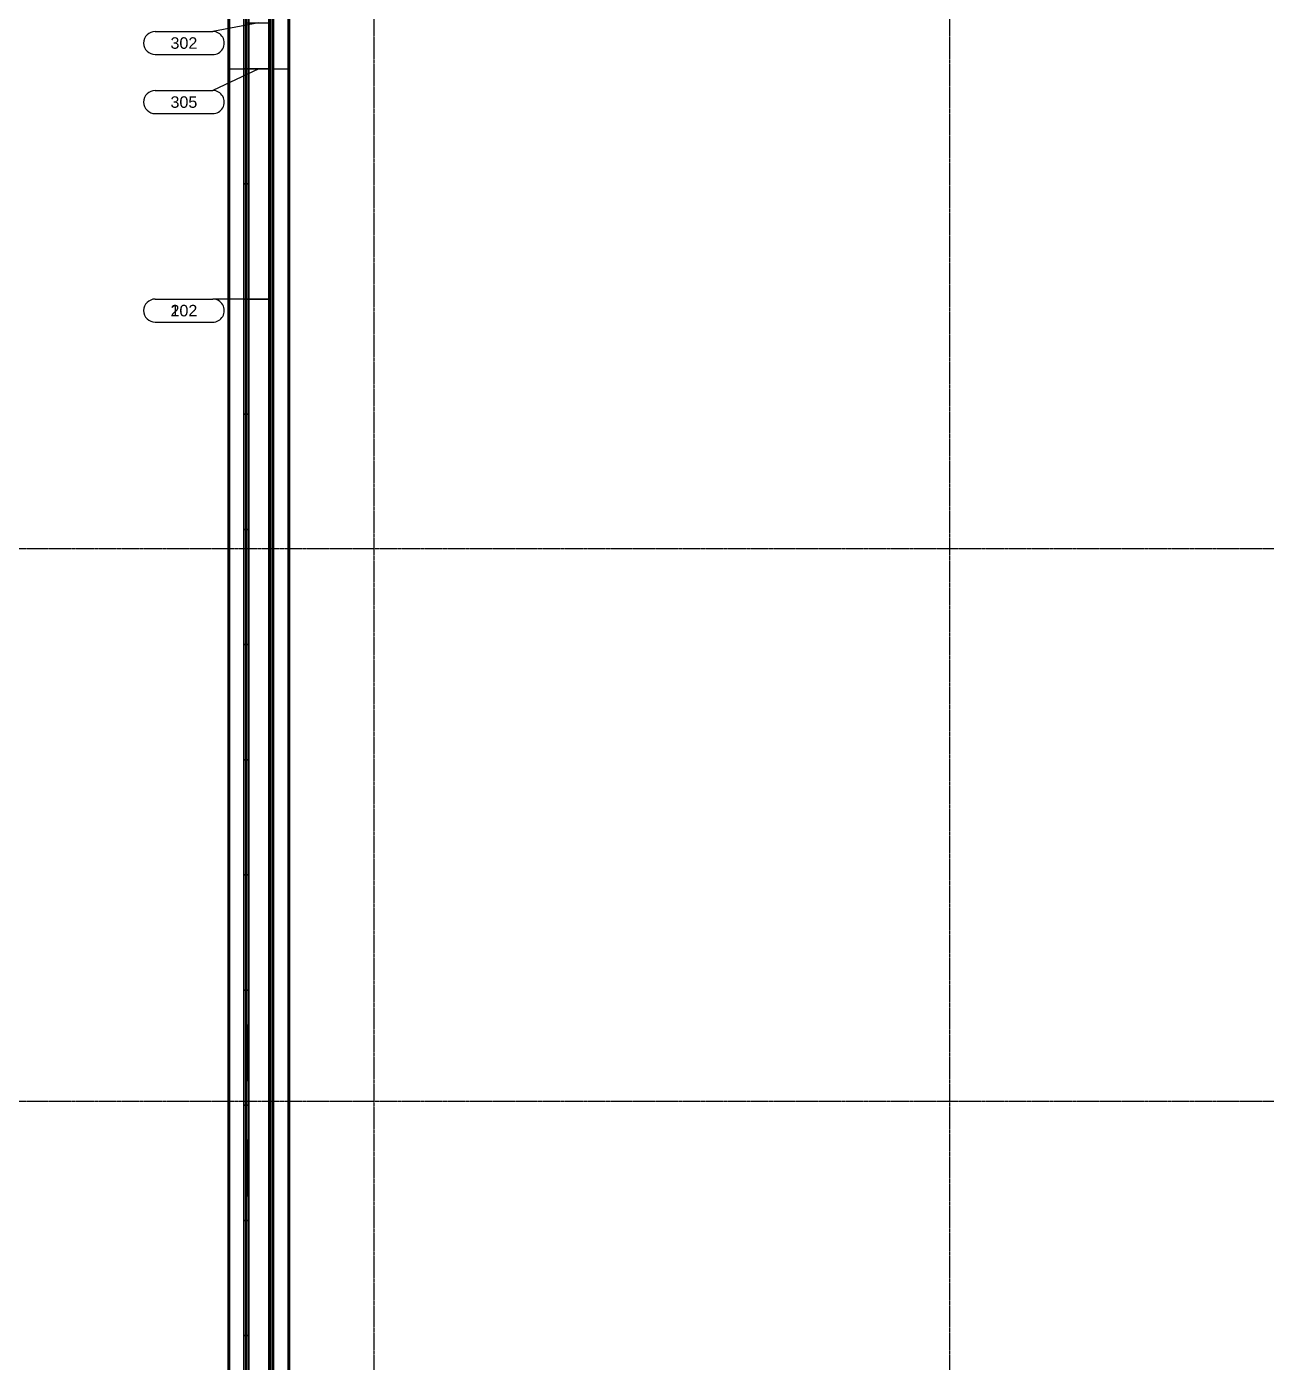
# Model space of a CAD drawing. Header units: inches. Extents: x -21257 to 11444, y 0 to 8704.
# Drawn here: x 2366 to 3658, y 4419 to 5811 of the extents above; entities that cross this region are included whole.
import ezdxf
from ezdxf.enums import TextEntityAlignment as Align

# ---------------------------------------------------------------- set-up
doc = ezdxf.new("R2010")
doc.units = ezdxf.units.IN
doc.header["$MEASUREMENT"] = 0
doc.linetypes.add('CENTER2', pattern=[1.125, 0.75, -0.125, 0.125, -0.125])
for name, color, linetype in [('100-CONV-LAYOUT', 3, 'Continuous'), ('100-CONV-NUMBERS', 3, 'Continuous'), ('200-CONV-LAYOUT', 4, 'Continuous'), ('200-CONV-NUMBERS', 4, 'Continuous'), ('300-CONV-LAYOUT', 6, 'Continuous'), ('300-CONV-NUMBERS', 6, 'Continuous'), ('Bldg_Cline', 8, 'CENTER2')]:
    doc.layers.add(name, color=color, linetype=linetype)
doc.styles.get("Standard").update_dxf_attribs({"font": 'helvl.shx'})

# ---------------------------------------------------------------- blocks, each defined once
blk = doc.blocks.new('DCBLOCK')
at = {"linetype": 'Continuous'}
for p, q in [((-0.625, 0), (0, 0)), ((-0.625, -0.25), (0, -0.25))]:
    blk.add_line(p, q, dxfattribs=at)
for centre, start, end in [((-0.625, -0.125), 90, 269.9999), ((0, -0.125), 269.9999, 90)]:
    blk.add_arc(centre, 0.125, start, end)
blk.add_attdef('FORTNAITEM', text='', height=0.125).set_placement((-0.313, -0.125), align=Align.MIDDLE_CENTER)
at = {"flags": 1}
blk.add_attdef('SERIALNUM', (-0.625, -0.344), '', height=0.125, dxfattribs=at)
blk = doc.blocks.new('Promise-US15-100330-00-10-003 Bldg Colums')
at = {"layer": 'Bldg_Cline'}
for p, q in [((1800, 7192), (1800, 8)), ((2400, 7192), (2400, 8)), ((72, 4752), (6000, 4752)), ((72, 4176), (6000, 4176))]:
    blk.add_line(p, q, dxfattribs=at)

msp = doc.modelspace()

# ---------------------------------------------------------------- linework, layer by layer
at = {"layer": '100-CONV-LAYOUT', "linetype": 'Continuous'}
for p, q in [((2596.1, 5767.2, 30), (2597.6, 5767.2, 30)), ((2597.6, 5767.2, 23.5), (2596.1, 5767.2, 23.5)), ((2597.6, 5767.2, 30), (2597.6, 5767.2, 23.5)), ((2618.6, 5767.2, 30), (2620.1, 5767.2, 30)), ((2618.6, 5767.2, 30), (2618.6, 5767.2, 23.5)), ((2618.6, 5767.2, 23.5), (2620.1, 5767.2, 23.5)), ((2596.1, 5647.2, 30), (2597.6, 5647.2, 30)), ((2597.6, 5647.2, 23.5), (2596.1, 5647.2, 23.5)), ((2597.6, 5647.2, 30), (2597.6, 5647.2, 23.5)), ((2618.6, 5647.2, 30), (2620.1, 5647.2, 30)), ((2618.6, 5647.2, 30), (2618.6, 5647.2, 23.5)), ((2618.6, 5647.2, 23.5), (2620.1, 5647.2, 23.5)), ((2596.1, 5527.2, 30), (2597.6, 5527.2, 30)), ((2597.6, 5527.2, 23.5), (2596.1, 5527.2, 23.5)), ((2596.1, 5527.2, 23.5), (2597.6, 5527.2, 23.5)), ((2596.1, 5527.2, 30), (2597.6, 5527.2, 30)), ((2597.6, 5527.2, 30), (2597.6, 5527.2, 23.5)), ((2597.6, 5527.2, 23.5), (2597.6, 5527.2, 30)), ((2618.6, 5527.2, 30), (2620.1, 5527.2, 30)), ((2618.6, 5527.2, 30), (2618.6, 5527.2, 23.5)), ((2618.6, 5527.2, 23.5), (2620.1, 5527.2, 23.5)), ((2618.6, 5527.2, 23.5), (2620.1, 5527.2, 23.5)), ((2618.6, 5527.2, 30), (2618.6, 5527.2, 23.5)), ((2620.1, 5527.2, 30), (2618.6, 5527.2, 30)), ((2597.6, 5407.2, 23.5), (2596.1, 5407.2, 23.5)), ((2596.1, 5407.2, 30), (2597.6, 5407.2, 30)), ((2597.6, 5407.2, 30), (2597.6, 5407.2, 23.5)), ((2618.6, 5407.2, 23.5), (2620.1, 5407.2, 23.5)), ((2618.6, 5407.2, 30), (2618.6, 5407.2, 23.5)), ((2618.6, 5407.2, 30), (2620.1, 5407.2, 30)), ((2596.1, 5287.2, 30), (2597.6, 5287.2, 30)), ((2597.6, 5287.2, 23.5), (2596.1, 5287.2, 23.5)), ((2597.6, 5287.2, 30), (2597.6, 5287.2, 23.5)), ((2618.6, 5287.2, 30), (2620.1, 5287.2, 30)), ((2618.6, 5287.2, 30), (2618.6, 5287.2, 23.5)), ((2618.6, 5287.2, 23.5), (2620.1, 5287.2, 23.5)), ((2596.1, 5167.2, 30), (2597.6, 5167.2, 30)), ((2597.6, 5167.2, 23.5), (2596.1, 5167.2, 23.5)), ((2597.6, 5167.2, 30), (2597.6, 5167.2, 23.5)), ((2618.6, 5167.2, 30), (2620.1, 5167.2, 30)), ((2618.6, 5167.2, 30), (2618.6, 5167.2, 23.5)), ((2618.6, 5167.2, 23.5), (2620.1, 5167.2, 23.5)), ((2596.1, 5047.2, 30), (2597.6, 5047.2, 30)), ((2597.6, 5047.2, 23.5), (2596.1, 5047.2, 23.5)), ((2597.6, 5047.2, 30), (2597.6, 5047.2, 23.5)), ((2618.6, 5047.2, 30), (2620.1, 5047.2, 30)), ((2618.6, 5047.2, 30), (2618.6, 5047.2, 23.5)), ((2618.6, 5047.2, 23.5), (2620.1, 5047.2, 23.5)), ((2596.1, 4927.2, 30), (2597.6, 4927.2, 30)), ((2597.6, 4927.2, 23.5), (2596.1, 4927.2, 23.5)), ((2597.6, 4927.2, 30), (2597.6, 4927.2, 23.5)), ((2618.6, 4927.2, 30), (2620.1, 4927.2, 30)), ((2618.6, 4927.2, 30), (2618.6, 4927.2, 23.5)), ((2618.6, 4927.2, 23.5), (2620.1, 4927.2, 23.5)), ((2596.1, 4807.2, 30), (2597.6, 4807.2, 30)), ((2597.6, 4807.2, 23.5), (2596.1, 4807.2, 23.5)), ((2597.6, 4807.2, 30), (2597.6, 4807.2, 23.5)), ((2618.6, 4807.2, 30), (2620.1, 4807.2, 30)), ((2618.6, 4807.2, 30), (2618.6, 4807.2, 23.5)), ((2618.6, 4807.2, 23.5), (2620.1, 4807.2, 23.5)), ((2596.1, 4687.2, 30), (2597.6, 4687.2, 30)), ((2597.6, 4687.2, 23.5), (2596.1, 4687.2, 23.5)), ((2597.6, 4687.2, 30), (2597.6, 4687.2, 23.5)), ((2618.6, 4687.2, 30), (2620.1, 4687.2, 30)), ((2618.6, 4687.2, 30), (2618.6, 4687.2, 23.5)), ((2618.6, 4687.2, 23.5), (2620.1, 4687.2, 23.5)), ((2596.1, 4567.2, 30), (2597.6, 4567.2, 30)), ((2597.6, 4567.2, 23.5), (2596.1, 4567.2, 23.5)), ((2597.6, 4567.2, 30), (2597.6, 4567.2, 23.5)), ((2618.6, 4567.2, 30), (2620.1, 4567.2, 30)), ((2618.6, 4567.2, 30), (2618.6, 4567.2, 23.5)), ((2618.6, 4567.2, 23.5), (2620.1, 4567.2, 23.5)), ((2596.1, 4447.2, 30), (2597.6, 4447.2, 30)), ((2597.6, 4447.2, 23.5), (2596.1, 4447.2, 23.5)), ((2597.6, 4447.2, 30), (2597.6, 4447.2, 23.5)), ((2618.6, 4447.2, 30), (2620.1, 4447.2, 30)), ((2618.6, 4447.2, 30), (2618.6, 4447.2, 23.5)), ((2618.6, 4447.2, 23.5), (2620.1, 4447.2, 23.5))]:
    msp.add_line(p, q, dxfattribs=at)
at = {"layer": '100-CONV-LAYOUT'}
for points in [[(2596.1, 5527.2, 23.5), (2596.1, 7207.2, 23.5), (2597.6, 7207.2, 23.5), (2597.6, 5527.2, 23.5)], [(2596.1, 5527.2, 30), (2596.1, 7207.2, 30), (2597.6, 7207.2, 30), (2597.6, 5527.2, 30)], [(2597.6, 5527.2, 30), (2597.6, 7207.2, 30), (2618.6, 7207.2, 30), (2618.6, 5527.2, 30)], [(2597.6, 5527.2, 30), (2597.6, 7207.2, 30), (2597.6, 7207.2, 23.5), (2597.6, 5527.2, 23.5)], [(2618.6, 5527.2, 30), (2618.6, 7207.2, 30), (2618.6, 7207.2, 23.5), (2618.6, 5527.2, 23.5)], [(2618.6, 5527.2, 23.5), (2618.6, 7207.2, 23.5), (2620.1, 7207.2, 23.5), (2620.1, 5527.2, 23.5)], [(2618.6, 5527.2, 30), (2618.6, 7207.2, 30), (2620.1, 7207.2, 30), (2620.1, 5527.2, 30)], [(2576.1, 3847.2, 26.5), (2576.1, 7183.2, 26.5), (2577.6, 7183.2, 26.5), (2577.6, 3847.2, 26.5)], [(2576.1, 3847.2, 30), (2576.1, 7183.2, 30), (2577.6, 7183.2, 30), (2577.6, 3847.2, 30)], [(2577.6, 3847.2, 30), (2577.6, 7183.2, 30), (2592.6, 7183.2, 30), (2592.6, 3847.2, 30)], [(2577.6, 3847.2, 30), (2577.6, 7183.2, 30), (2577.6, 7183.2, 26.5), (2577.6, 3847.2, 26.5)], [(2592.6, 3847.2, 30), (2592.6, 7183.2, 30), (2592.6, 7183.2, 26.5), (2592.6, 3847.2, 26.5)], [(2592.6, 3847.2, 26.5), (2592.6, 7183.2, 26.5), (2594.1, 7183.2, 26.5), (2594.1, 3847.2, 26.5)], [(2592.6, 3847.2, 30), (2592.6, 7183.2, 30), (2594.1, 7183.2, 30), (2594.1, 3847.2, 30)], [(2622.1, 3847.2, 26.5), (2622.1, 7183.2, 26.5), (2623.6, 7183.2, 26.5), (2623.6, 3847.2, 26.5)], [(2622.1, 3847.2, 30), (2622.1, 7183.2, 30), (2623.6, 7183.2, 30), (2623.6, 3847.2, 30)], [(2623.6, 3847.2, 30), (2623.6, 7183.2, 30), (2638.6, 7183.2, 30), (2638.6, 3847.2, 30)], [(2623.6, 3847.2, 30), (2623.6, 7183.2, 30), (2623.6, 7183.2, 26.5), (2623.6, 3847.2, 26.5)], [(2638.6, 3847.2, 30), (2638.6, 7183.2, 30), (2638.6, 7183.2, 26.5), (2638.6, 3847.2, 26.5)], [(2638.6, 3847.2, 26.5), (2638.6, 7183.2, 26.5), (2640.1, 7183.2, 26.5), (2640.1, 3847.2, 26.5)], [(2638.6, 3847.2, 30), (2638.6, 7183.2, 30), (2640.1, 7183.2, 30), (2640.1, 3847.2, 30)], [(2576.1, 5767.2, 30), (2576.1, 5767.2, 26.5), (2577.6, 5767.2, 26.5), (2577.6, 5767.2, 30)], [(2592.6, 5767.2, 30), (2592.6, 5767.2, 26.5), (2594.1, 5767.2, 26.5), (2594.1, 5767.2, 30)], [(2622.1, 5767.2, 30), (2622.1, 5767.2, 26.5), (2623.6, 5767.2, 26.5), (2623.6, 5767.2, 30)], [(2638.6, 5767.2, 30), (2638.6, 5767.2, 26.5), (2640.1, 5767.2, 26.5), (2640.1, 5767.2, 30)], [(2576.1, 5647.2, 30), (2576.1, 5647.2, 26.5), (2577.6, 5647.2, 26.5), (2577.6, 5647.2, 30)], [(2592.6, 5647.2, 30), (2592.6, 5647.2, 26.5), (2594.1, 5647.2, 26.5), (2594.1, 5647.2, 30)], [(2622.1, 5647.2, 30), (2622.1, 5647.2, 26.5), (2623.6, 5647.2, 26.5), (2623.6, 5647.2, 30)], [(2638.6, 5647.2, 30), (2638.6, 5647.2, 26.5), (2640.1, 5647.2, 26.5), (2640.1, 5647.2, 30)], [(2576.1, 5527.2, 30), (2576.1, 5527.2, 26.5), (2577.6, 5527.2, 26.5), (2577.6, 5527.2, 30)], [(2592.6, 5527.2, 30), (2592.6, 5527.2, 26.5), (2594.1, 5527.2, 26.5), (2594.1, 5527.2, 30)], [(2596.1, 3847.2, 23.5), (2596.1, 5527.2, 23.5), (2597.6, 5527.2, 23.5), (2597.6, 3847.2, 23.5)], [(2596.1, 3847.2, 30), (2596.1, 5527.2, 30), (2597.6, 5527.2, 30), (2597.6, 3847.2, 30)], [(2597.6, 3847.2, 30), (2597.6, 5527.2, 30), (2618.6, 5527.2, 30), (2618.6, 3847.2, 30)], [(2597.6, 3847.2, 30), (2597.6, 5527.2, 30), (2597.6, 5527.2, 23.5), (2597.6, 3847.2, 23.5)], [(2618.6, 3847.2, 30), (2618.6, 5527.2, 30), (2618.6, 5527.2, 23.5), (2618.6, 3847.2, 23.5)], [(2618.6, 3847.2, 23.5), (2618.6, 5527.2, 23.5), (2620.1, 5527.2, 23.5), (2620.1, 3847.2, 23.5)], [(2618.6, 3847.2, 30), (2618.6, 5527.2, 30), (2620.1, 5527.2, 30), (2620.1, 3847.2, 30)], [(2622.1, 5527.2, 30), (2622.1, 5527.2, 26.5), (2623.6, 5527.2, 26.5), (2623.6, 5527.2, 30)], [(2638.6, 5527.2, 30), (2638.6, 5527.2, 26.5), (2640.1, 5527.2, 26.5), (2640.1, 5527.2, 30)], [(2576.1, 5407.2, 30), (2576.1, 5407.2, 26.5), (2577.6, 5407.2, 26.5), (2577.6, 5407.2, 30)], [(2592.6, 5407.2, 30), (2592.6, 5407.2, 26.5), (2594.1, 5407.2, 26.5), (2594.1, 5407.2, 30)], [(2622.1, 5407.2, 30), (2622.1, 5407.2, 26.5), (2623.6, 5407.2, 26.5), (2623.6, 5407.2, 30)], [(2638.6, 5407.2, 30), (2638.6, 5407.2, 26.5), (2640.1, 5407.2, 26.5), (2640.1, 5407.2, 30)], [(2576.1, 5287.2, 30), (2576.1, 5287.2, 26.5), (2577.6, 5287.2, 26.5), (2577.6, 5287.2, 30)], [(2592.6, 5287.2, 30), (2592.6, 5287.2, 26.5), (2594.1, 5287.2, 26.5), (2594.1, 5287.2, 30)], [(2622.1, 5287.2, 30), (2622.1, 5287.2, 26.5), (2623.6, 5287.2, 26.5), (2623.6, 5287.2, 30)], [(2638.6, 5287.2, 30), (2638.6, 5287.2, 26.5), (2640.1, 5287.2, 26.5), (2640.1, 5287.2, 30)], [(2576.1, 5167.2, 30), (2576.1, 5167.2, 26.5), (2577.6, 5167.2, 26.5), (2577.6, 5167.2, 30)], [(2592.6, 5167.2, 30), (2592.6, 5167.2, 26.5), (2594.1, 5167.2, 26.5), (2594.1, 5167.2, 30)], [(2622.1, 5167.2, 30), (2622.1, 5167.2, 26.5), (2623.6, 5167.2, 26.5), (2623.6, 5167.2, 30)], [(2638.6, 5167.2, 30), (2638.6, 5167.2, 26.5), (2640.1, 5167.2, 26.5), (2640.1, 5167.2, 30)], [(2576.1, 5047.2, 30), (2576.1, 5047.2, 26.5), (2577.6, 5047.2, 26.5), (2577.6, 5047.2, 30)], [(2592.6, 5047.2, 30), (2592.6, 5047.2, 26.5), (2594.1, 5047.2, 26.5), (2594.1, 5047.2, 30)], [(2622.1, 5047.2, 30), (2622.1, 5047.2, 26.5), (2623.6, 5047.2, 26.5), (2623.6, 5047.2, 30)], [(2638.6, 5047.2, 30), (2638.6, 5047.2, 26.5), (2640.1, 5047.2, 26.5), (2640.1, 5047.2, 30)], [(2576.1, 4927.2, 30), (2576.1, 4927.2, 26.5), (2577.6, 4927.2, 26.5), (2577.6, 4927.2, 30)], [(2592.6, 4927.2, 30), (2592.6, 4927.2, 26.5), (2594.1, 4927.2, 26.5), (2594.1, 4927.2, 30)], [(2622.1, 4927.2, 30), (2622.1, 4927.2, 26.5), (2623.6, 4927.2, 26.5), (2623.6, 4927.2, 30)], [(2638.6, 4927.2, 30), (2638.6, 4927.2, 26.5), (2640.1, 4927.2, 26.5), (2640.1, 4927.2, 30)], [(2576.1, 4807.2, 30), (2576.1, 4807.2, 26.5), (2577.6, 4807.2, 26.5), (2577.6, 4807.2, 30)], [(2592.6, 4807.2, 30), (2592.6, 4807.2, 26.5), (2594.1, 4807.2, 26.5), (2594.1, 4807.2, 30)], [(2622.1, 4807.2, 30), (2622.1, 4807.2, 26.5), (2623.6, 4807.2, 26.5), (2623.6, 4807.2, 30)], [(2638.6, 4807.2, 30), (2638.6, 4807.2, 26.5), (2640.1, 4807.2, 26.5), (2640.1, 4807.2, 30)], [(2576.1, 4687.2, 30), (2576.1, 4687.2, 26.5), (2577.6, 4687.2, 26.5), (2577.6, 4687.2, 30)], [(2592.6, 4687.2, 30), (2592.6, 4687.2, 26.5), (2594.1, 4687.2, 26.5), (2594.1, 4687.2, 30)], [(2622.1, 4687.2, 30), (2622.1, 4687.2, 26.5), (2623.6, 4687.2, 26.5), (2623.6, 4687.2, 30)], [(2638.6, 4687.2, 30), (2638.6, 4687.2, 26.5), (2640.1, 4687.2, 26.5), (2640.1, 4687.2, 30)], [(2596.1, 4651.5, 23.5), (2596.1, 4651.5, 11.2), (2596.1, 4613.2, 11.2), (2596.1, 4613.2, 23.5)], [(2620.1, 4651.5, 23.5), (2620.1, 4651.5, 11.2), (2620.1, 4613.2, 11.2), (2620.1, 4613.2, 23.5)], [(2596.1, 4613.2, 23.5), (2596.1, 4613.2, 11.2), (2596.1, 4592.2, 23.5), (2596.1, 4613.2, 23.5)], [(2620.1, 4613.2, 23.5), (2620.1, 4613.2, 11.2), (2620.1, 4592.2, 23.5), (2620.1, 4613.2, 23.5)], [(2576.1, 4567.2, 30), (2576.1, 4567.2, 26.5), (2577.6, 4567.2, 26.5), (2577.6, 4567.2, 30)], [(2592.6, 4567.2, 30), (2592.6, 4567.2, 26.5), (2594.1, 4567.2, 26.5), (2594.1, 4567.2, 30)], [(2622.1, 4567.2, 30), (2622.1, 4567.2, 26.5), (2623.6, 4567.2, 26.5), (2623.6, 4567.2, 30)], [(2638.6, 4567.2, 30), (2638.6, 4567.2, 26.5), (2640.1, 4567.2, 26.5), (2640.1, 4567.2, 30)], [(2576.1, 4447.2, 30), (2576.1, 4447.2, 26.5), (2577.6, 4447.2, 26.5), (2577.6, 4447.2, 30)], [(2592.6, 4447.2, 30), (2592.6, 4447.2, 26.5), (2594.1, 4447.2, 26.5), (2594.1, 4447.2, 30)], [(2622.1, 4447.2, 30), (2622.1, 4447.2, 26.5), (2623.6, 4447.2, 26.5), (2623.6, 4447.2, 30)], [(2638.6, 4447.2, 30), (2638.6, 4447.2, 26.5), (2640.1, 4447.2, 26.5), (2640.1, 4447.2, 30)]]:
    msp.add_3dface(points, dxfattribs=at)
at = {"layer": '100-CONV-NUMBERS', "linetype": 'Continuous'}
msp.add_line((2608.1, 5527.2, 30), (2560.1, 5527.2, 360), dxfattribs=at)
at = {"layer": '200-CONV-LAYOUT', "linetype": 'Continuous'}
for p, q in [((2596.1, 5767.2, 138), (2597.6, 5767.2, 138)), ((2597.6, 5767.2, 131.5), (2596.1, 5767.2, 131.5)), ((2597.6, 5767.2, 138), (2597.6, 5767.2, 131.5)), ((2618.6, 5767.2, 138), (2620.1, 5767.2, 138)), ((2618.6, 5767.2, 138), (2618.6, 5767.2, 131.5)), ((2618.6, 5767.2, 131.5), (2620.1, 5767.2, 131.5)), ((2596.1, 5647.2, 138), (2597.6, 5647.2, 138)), ((2597.6, 5647.2, 131.5), (2596.1, 5647.2, 131.5)), ((2597.6, 5647.2, 138), (2597.6, 5647.2, 131.5)), ((2618.6, 5647.2, 138), (2620.1, 5647.2, 138)), ((2618.6, 5647.2, 138), (2618.6, 5647.2, 131.5)), ((2618.6, 5647.2, 131.5), (2620.1, 5647.2, 131.5)), ((2596.1, 5527.2, 138), (2597.6, 5527.2, 138)), ((2597.6, 5527.2, 131.5), (2596.1, 5527.2, 131.5)), ((2596.1, 5527.2, 131.5), (2597.6, 5527.2, 131.5)), ((2596.1, 5527.2, 138), (2597.6, 5527.2, 138)), ((2597.6, 5527.2, 138), (2597.6, 5527.2, 131.5)), ((2597.6, 5527.2, 131.5), (2597.6, 5527.2, 138)), ((2618.6, 5527.2, 138), (2620.1, 5527.2, 138)), ((2618.6, 5527.2, 138), (2618.6, 5527.2, 131.5)), ((2618.6, 5527.2, 131.5), (2620.1, 5527.2, 131.5)), ((2618.6, 5527.2, 131.5), (2620.1, 5527.2, 131.5)), ((2618.6, 5527.2, 138), (2618.6, 5527.2, 131.5)), ((2620.1, 5527.2, 138), (2618.6, 5527.2, 138)), ((2597.6, 5407.2, 131.5), (2596.1, 5407.2, 131.5)), ((2596.1, 5407.2, 138), (2597.6, 5407.2, 138)), ((2597.6, 5407.2, 138), (2597.6, 5407.2, 131.5)), ((2618.6, 5407.2, 131.5), (2620.1, 5407.2, 131.5)), ((2618.6, 5407.2, 138), (2618.6, 5407.2, 131.5)), ((2618.6, 5407.2, 138), (2620.1, 5407.2, 138)), ((2596.1, 5287.2, 138), (2597.6, 5287.2, 138)), ((2597.6, 5287.2, 131.5), (2596.1, 5287.2, 131.5)), ((2597.6, 5287.2, 138), (2597.6, 5287.2, 131.5)), ((2618.6, 5287.2, 138), (2620.1, 5287.2, 138)), ((2618.6, 5287.2, 138), (2618.6, 5287.2, 131.5)), ((2618.6, 5287.2, 131.5), (2620.1, 5287.2, 131.5)), ((2596.1, 5167.2, 138), (2597.6, 5167.2, 138)), ((2597.6, 5167.2, 131.5), (2596.1, 5167.2, 131.5)), ((2597.6, 5167.2, 138), (2597.6, 5167.2, 131.5)), ((2618.6, 5167.2, 138), (2620.1, 5167.2, 138)), ((2618.6, 5167.2, 138), (2618.6, 5167.2, 131.5)), ((2618.6, 5167.2, 131.5), (2620.1, 5167.2, 131.5)), ((2596.1, 5047.2, 138), (2597.6, 5047.2, 138)), ((2597.6, 5047.2, 131.5), (2596.1, 5047.2, 131.5)), ((2597.6, 5047.2, 138), (2597.6, 5047.2, 131.5)), ((2618.6, 5047.2, 138), (2620.1, 5047.2, 138)), ((2618.6, 5047.2, 138), (2618.6, 5047.2, 131.5)), ((2618.6, 5047.2, 131.5), (2620.1, 5047.2, 131.5)), ((2596.1, 4927.2, 138), (2597.6, 4927.2, 138)), ((2597.6, 4927.2, 131.5), (2596.1, 4927.2, 131.5)), ((2597.6, 4927.2, 138), (2597.6, 4927.2, 131.5)), ((2618.6, 4927.2, 138), (2620.1, 4927.2, 138)), ((2618.6, 4927.2, 138), (2618.6, 4927.2, 131.5)), ((2618.6, 4927.2, 131.5), (2620.1, 4927.2, 131.5)), ((2596.1, 4807.2, 138), (2597.6, 4807.2, 138)), ((2597.6, 4807.2, 131.5), (2596.1, 4807.2, 131.5)), ((2597.6, 4807.2, 138), (2597.6, 4807.2, 131.5)), ((2618.6, 4807.2, 138), (2620.1, 4807.2, 138)), ((2618.6, 4807.2, 138), (2618.6, 4807.2, 131.5)), ((2618.6, 4807.2, 131.5), (2620.1, 4807.2, 131.5)), ((2596.1, 4687.2, 138), (2597.6, 4687.2, 138)), ((2597.6, 4687.2, 131.5), (2596.1, 4687.2, 131.5)), ((2597.6, 4687.2, 138), (2597.6, 4687.2, 131.5)), ((2618.6, 4687.2, 138), (2620.1, 4687.2, 138)), ((2618.6, 4687.2, 138), (2618.6, 4687.2, 131.5)), ((2618.6, 4687.2, 131.5), (2620.1, 4687.2, 131.5)), ((2596.1, 4567.2, 138), (2597.6, 4567.2, 138)), ((2597.6, 4567.2, 131.5), (2596.1, 4567.2, 131.5)), ((2597.6, 4567.2, 138), (2597.6, 4567.2, 131.5)), ((2618.6, 4567.2, 138), (2620.1, 4567.2, 138)), ((2618.6, 4567.2, 138), (2618.6, 4567.2, 131.5)), ((2618.6, 4567.2, 131.5), (2620.1, 4567.2, 131.5)), ((2596.1, 4447.2, 138), (2597.6, 4447.2, 138)), ((2597.6, 4447.2, 131.5), (2596.1, 4447.2, 131.5)), ((2597.6, 4447.2, 138), (2597.6, 4447.2, 131.5)), ((2618.6, 4447.2, 138), (2620.1, 4447.2, 138)), ((2618.6, 4447.2, 138), (2618.6, 4447.2, 131.5)), ((2618.6, 4447.2, 131.5), (2620.1, 4447.2, 131.5))]:
    msp.add_line(p, q, dxfattribs=at)
at = {"layer": '200-CONV-LAYOUT'}
for points in [[(2596.1, 5527.2, 131.5), (2596.1, 7207.2, 131.5), (2597.6, 7207.2, 131.5), (2597.6, 5527.2, 131.5)], [(2596.1, 5527.2, 138), (2596.1, 7207.2, 138), (2597.6, 7207.2, 138), (2597.6, 5527.2, 138)], [(2597.6, 5527.2, 138), (2597.6, 7207.2, 138), (2618.6, 7207.2, 138), (2618.6, 5527.2, 138)], [(2597.6, 5527.2, 138), (2597.6, 7207.2, 138), (2597.6, 7207.2, 131.5), (2597.6, 5527.2, 131.5)], [(2618.6, 5527.2, 138), (2618.6, 7207.2, 138), (2618.6, 7207.2, 131.5), (2618.6, 5527.2, 131.5)], [(2618.6, 5527.2, 131.5), (2618.6, 7207.2, 131.5), (2620.1, 7207.2, 131.5), (2620.1, 5527.2, 131.5)], [(2618.6, 5527.2, 138), (2618.6, 7207.2, 138), (2620.1, 7207.2, 138), (2620.1, 5527.2, 138)], [(2576.1, 3847.2, 134.5), (2576.1, 7183.2, 134.5), (2577.6, 7183.2, 134.5), (2577.6, 3847.2, 134.5)], [(2576.1, 3847.2, 138), (2576.1, 7183.2, 138), (2577.6, 7183.2, 138), (2577.6, 3847.2, 138)], [(2577.6, 3847.2, 138), (2577.6, 7183.2, 138), (2592.6, 7183.2, 138), (2592.6, 3847.2, 138)], [(2577.6, 3847.2, 138), (2577.6, 7183.2, 138), (2577.6, 7183.2, 134.5), (2577.6, 3847.2, 134.5)], [(2592.6, 3847.2, 138), (2592.6, 7183.2, 138), (2592.6, 7183.2, 134.5), (2592.6, 3847.2, 134.5)], [(2592.6, 3847.2, 134.5), (2592.6, 7183.2, 134.5), (2594.1, 7183.2, 134.5), (2594.1, 3847.2, 134.5)], [(2592.6, 3847.2, 138), (2592.6, 7183.2, 138), (2594.1, 7183.2, 138), (2594.1, 3847.2, 138)], [(2622.1, 3847.2, 134.5), (2622.1, 7183.2, 134.5), (2623.6, 7183.2, 134.5), (2623.6, 3847.2, 134.5)], [(2622.1, 3847.2, 138), (2622.1, 7183.2, 138), (2623.6, 7183.2, 138), (2623.6, 3847.2, 138)], [(2623.6, 3847.2, 138), (2623.6, 7183.2, 138), (2638.6, 7183.2, 138), (2638.6, 3847.2, 138)], [(2623.6, 3847.2, 138), (2623.6, 7183.2, 138), (2623.6, 7183.2, 134.5), (2623.6, 3847.2, 134.5)], [(2638.6, 3847.2, 138), (2638.6, 7183.2, 138), (2638.6, 7183.2, 134.5), (2638.6, 3847.2, 134.5)], [(2638.6, 3847.2, 134.5), (2638.6, 7183.2, 134.5), (2640.1, 7183.2, 134.5), (2640.1, 3847.2, 134.5)], [(2638.6, 3847.2, 138), (2638.6, 7183.2, 138), (2640.1, 7183.2, 138), (2640.1, 3847.2, 138)], [(2576.1, 5767.2, 138), (2576.1, 5767.2, 134.5), (2577.6, 5767.2, 134.5), (2577.6, 5767.2, 138)], [(2592.6, 5767.2, 138), (2592.6, 5767.2, 134.5), (2594.1, 5767.2, 134.5), (2594.1, 5767.2, 138)], [(2622.1, 5767.2, 138), (2622.1, 5767.2, 134.5), (2623.6, 5767.2, 134.5), (2623.6, 5767.2, 138)], [(2638.6, 5767.2, 138), (2638.6, 5767.2, 134.5), (2640.1, 5767.2, 134.5), (2640.1, 5767.2, 138)], [(2576.1, 5647.2, 138), (2576.1, 5647.2, 134.5), (2577.6, 5647.2, 134.5), (2577.6, 5647.2, 138)], [(2592.6, 5647.2, 138), (2592.6, 5647.2, 134.5), (2594.1, 5647.2, 134.5), (2594.1, 5647.2, 138)], [(2622.1, 5647.2, 138), (2622.1, 5647.2, 134.5), (2623.6, 5647.2, 134.5), (2623.6, 5647.2, 138)], [(2638.6, 5647.2, 138), (2638.6, 5647.2, 134.5), (2640.1, 5647.2, 134.5), (2640.1, 5647.2, 138)], [(2576.1, 5527.2, 138), (2576.1, 5527.2, 134.5), (2577.6, 5527.2, 134.5), (2577.6, 5527.2, 138)], [(2592.6, 5527.2, 138), (2592.6, 5527.2, 134.5), (2594.1, 5527.2, 134.5), (2594.1, 5527.2, 138)], [(2596.1, 3847.2, 131.5), (2596.1, 5527.2, 131.5), (2597.6, 5527.2, 131.5), (2597.6, 3847.2, 131.5)], [(2596.1, 3847.2, 138), (2596.1, 5527.2, 138), (2597.6, 5527.2, 138), (2597.6, 3847.2, 138)], [(2597.6, 3847.2, 138), (2597.6, 5527.2, 138), (2618.6, 5527.2, 138), (2618.6, 3847.2, 138)], [(2597.6, 3847.2, 138), (2597.6, 5527.2, 138), (2597.6, 5527.2, 131.5), (2597.6, 3847.2, 131.5)], [(2618.6, 3847.2, 138), (2618.6, 5527.2, 138), (2618.6, 5527.2, 131.5), (2618.6, 3847.2, 131.5)], [(2618.6, 3847.2, 131.5), (2618.6, 5527.2, 131.5), (2620.1, 5527.2, 131.5), (2620.1, 3847.2, 131.5)], [(2618.6, 3847.2, 138), (2618.6, 5527.2, 138), (2620.1, 5527.2, 138), (2620.1, 3847.2, 138)], [(2622.1, 5527.2, 138), (2622.1, 5527.2, 134.5), (2623.6, 5527.2, 134.5), (2623.6, 5527.2, 138)], [(2638.6, 5527.2, 138), (2638.6, 5527.2, 134.5), (2640.1, 5527.2, 134.5), (2640.1, 5527.2, 138)], [(2576.1, 5407.2, 138), (2576.1, 5407.2, 134.5), (2577.6, 5407.2, 134.5), (2577.6, 5407.2, 138)], [(2592.6, 5407.2, 138), (2592.6, 5407.2, 134.5), (2594.1, 5407.2, 134.5), (2594.1, 5407.2, 138)], [(2622.1, 5407.2, 138), (2622.1, 5407.2, 134.5), (2623.6, 5407.2, 134.5), (2623.6, 5407.2, 138)], [(2638.6, 5407.2, 138), (2638.6, 5407.2, 134.5), (2640.1, 5407.2, 134.5), (2640.1, 5407.2, 138)], [(2576.1, 5287.2, 138), (2576.1, 5287.2, 134.5), (2577.6, 5287.2, 134.5), (2577.6, 5287.2, 138)], [(2592.6, 5287.2, 138), (2592.6, 5287.2, 134.5), (2594.1, 5287.2, 134.5), (2594.1, 5287.2, 138)], [(2622.1, 5287.2, 138), (2622.1, 5287.2, 134.5), (2623.6, 5287.2, 134.5), (2623.6, 5287.2, 138)], [(2638.6, 5287.2, 138), (2638.6, 5287.2, 134.5), (2640.1, 5287.2, 134.5), (2640.1, 5287.2, 138)], [(2576.1, 5167.2, 138), (2576.1, 5167.2, 134.5), (2577.6, 5167.2, 134.5), (2577.6, 5167.2, 138)], [(2592.6, 5167.2, 138), (2592.6, 5167.2, 134.5), (2594.1, 5167.2, 134.5), (2594.1, 5167.2, 138)], [(2622.1, 5167.2, 138), (2622.1, 5167.2, 134.5), (2623.6, 5167.2, 134.5), (2623.6, 5167.2, 138)], [(2638.6, 5167.2, 138), (2638.6, 5167.2, 134.5), (2640.1, 5167.2, 134.5), (2640.1, 5167.2, 138)], [(2576.1, 5047.2, 138), (2576.1, 5047.2, 134.5), (2577.6, 5047.2, 134.5), (2577.6, 5047.2, 138)], [(2592.6, 5047.2, 138), (2592.6, 5047.2, 134.5), (2594.1, 5047.2, 134.5), (2594.1, 5047.2, 138)], [(2622.1, 5047.2, 138), (2622.1, 5047.2, 134.5), (2623.6, 5047.2, 134.5), (2623.6, 5047.2, 138)], [(2638.6, 5047.2, 138), (2638.6, 5047.2, 134.5), (2640.1, 5047.2, 134.5), (2640.1, 5047.2, 138)], [(2576.1, 4927.2, 138), (2576.1, 4927.2, 134.5), (2577.6, 4927.2, 134.5), (2577.6, 4927.2, 138)], [(2592.6, 4927.2, 138), (2592.6, 4927.2, 134.5), (2594.1, 4927.2, 134.5), (2594.1, 4927.2, 138)], [(2622.1, 4927.2, 138), (2622.1, 4927.2, 134.5), (2623.6, 4927.2, 134.5), (2623.6, 4927.2, 138)], [(2638.6, 4927.2, 138), (2638.6, 4927.2, 134.5), (2640.1, 4927.2, 134.5), (2640.1, 4927.2, 138)], [(2576.1, 4807.2, 138), (2576.1, 4807.2, 134.5), (2577.6, 4807.2, 134.5), (2577.6, 4807.2, 138)], [(2592.6, 4807.2, 138), (2592.6, 4807.2, 134.5), (2594.1, 4807.2, 134.5), (2594.1, 4807.2, 138)], [(2622.1, 4807.2, 138), (2622.1, 4807.2, 134.5), (2623.6, 4807.2, 134.5), (2623.6, 4807.2, 138)], [(2638.6, 4807.2, 138), (2638.6, 4807.2, 134.5), (2640.1, 4807.2, 134.5), (2640.1, 4807.2, 138)], [(2576.1, 4687.2, 138), (2576.1, 4687.2, 134.5), (2577.6, 4687.2, 134.5), (2577.6, 4687.2, 138)], [(2592.6, 4687.2, 138), (2592.6, 4687.2, 134.5), (2594.1, 4687.2, 134.5), (2594.1, 4687.2, 138)], [(2622.1, 4687.2, 138), (2622.1, 4687.2, 134.5), (2623.6, 4687.2, 134.5), (2623.6, 4687.2, 138)], [(2638.6, 4687.2, 138), (2638.6, 4687.2, 134.5), (2640.1, 4687.2, 134.5), (2640.1, 4687.2, 138)], [(2596.1, 4651.5, 131.5), (2596.1, 4651.5, 119.2), (2596.1, 4613.2, 119.2), (2596.1, 4613.2, 131.5)], [(2620.1, 4651.5, 131.5), (2620.1, 4651.5, 119.2), (2620.1, 4613.2, 119.2), (2620.1, 4613.2, 131.5)], [(2596.1, 4613.2, 131.5), (2596.1, 4613.2, 119.2), (2596.1, 4592.2, 131.5), (2596.1, 4613.2, 131.5)], [(2620.1, 4613.2, 131.5), (2620.1, 4613.2, 119.2), (2620.1, 4592.2, 131.5), (2620.1, 4613.2, 131.5)], [(2576.1, 4567.2, 138), (2576.1, 4567.2, 134.5), (2577.6, 4567.2, 134.5), (2577.6, 4567.2, 138)], [(2592.6, 4567.2, 138), (2592.6, 4567.2, 134.5), (2594.1, 4567.2, 134.5), (2594.1, 4567.2, 138)], [(2622.1, 4567.2, 138), (2622.1, 4567.2, 134.5), (2623.6, 4567.2, 134.5), (2623.6, 4567.2, 138)], [(2638.6, 4567.2, 138), (2638.6, 4567.2, 134.5), (2640.1, 4567.2, 134.5), (2640.1, 4567.2, 138)], [(2576.1, 4447.2, 138), (2576.1, 4447.2, 134.5), (2577.6, 4447.2, 134.5), (2577.6, 4447.2, 138)], [(2592.6, 4447.2, 138), (2592.6, 4447.2, 134.5), (2594.1, 4447.2, 134.5), (2594.1, 4447.2, 138)], [(2622.1, 4447.2, 138), (2622.1, 4447.2, 134.5), (2623.6, 4447.2, 134.5), (2623.6, 4447.2, 138)], [(2638.6, 4447.2, 138), (2638.6, 4447.2, 134.5), (2640.1, 4447.2, 134.5), (2640.1, 4447.2, 138)]]:
    msp.add_3dface(points, dxfattribs=at)
at = {"layer": '200-CONV-NUMBERS', "linetype": 'Continuous'}
msp.add_line((2608.1, 5527.2, 138), (2560.1, 5527.2, 360), dxfattribs=at)
at = {"layer": '300-CONV-LAYOUT', "linetype": 'Continuous'}
for p, q in [((2596.1, 5767.2, 246), (2597.6, 5767.2, 246)), ((2596.1, 5767.2, 239.5), (2597.6, 5767.2, 239.5)), ((2597.6, 5767.2, 239.5), (2597.6, 5767.2, 246)), ((2620.1, 5767.2, 246), (2618.6, 5767.2, 246)), ((2618.6, 5767.2, 246), (2618.6, 5767.2, 239.5)), ((2618.6, 5767.2, 239.5), (2620.1, 5767.2, 239.5)), ((2596.1, 5647.2, 246), (2597.6, 5647.2, 246)), ((2597.6, 5647.2, 239.5), (2596.1, 5647.2, 239.5)), ((2597.6, 5647.2, 246), (2597.6, 5647.2, 239.5)), ((2618.6, 5647.2, 246), (2620.1, 5647.2, 246)), ((2618.6, 5647.2, 246), (2618.6, 5647.2, 239.5)), ((2618.6, 5647.2, 239.5), (2620.1, 5647.2, 239.5)), ((2596.1, 5527.2, 246), (2597.6, 5527.2, 246)), ((2597.6, 5527.2, 239.5), (2596.1, 5527.2, 239.5)), ((2597.6, 5527.2, 246), (2597.6, 5527.2, 239.5)), ((2618.6, 5527.2, 246), (2620.1, 5527.2, 246)), ((2618.6, 5527.2, 246), (2618.6, 5527.2, 239.5)), ((2618.6, 5527.2, 239.5), (2620.1, 5527.2, 239.5)), ((2596.1, 5407.2, 246), (2597.6, 5407.2, 246)), ((2597.6, 5407.2, 239.5), (2596.1, 5407.2, 239.5)), ((2597.6, 5407.2, 246), (2597.6, 5407.2, 239.5)), ((2618.6, 5407.2, 246), (2620.1, 5407.2, 246)), ((2618.6, 5407.2, 246), (2618.6, 5407.2, 239.5)), ((2618.6, 5407.2, 239.5), (2620.1, 5407.2, 239.5)), ((2596.1, 5287.2, 246), (2597.6, 5287.2, 246)), ((2597.6, 5287.2, 239.5), (2596.1, 5287.2, 239.5)), ((2597.6, 5287.2, 246), (2597.6, 5287.2, 239.5)), ((2618.6, 5287.2, 246), (2620.1, 5287.2, 246)), ((2618.6, 5287.2, 246), (2618.6, 5287.2, 239.5)), ((2618.6, 5287.2, 239.5), (2620.1, 5287.2, 239.5)), ((2596.1, 5167.2, 246), (2597.6, 5167.2, 246)), ((2597.6, 5167.2, 239.5), (2596.1, 5167.2, 239.5)), ((2597.6, 5167.2, 246), (2597.6, 5167.2, 239.5)), ((2618.6, 5167.2, 246), (2620.1, 5167.2, 246)), ((2618.6, 5167.2, 246), (2618.6, 5167.2, 239.5)), ((2618.6, 5167.2, 239.5), (2620.1, 5167.2, 239.5)), ((2596.1, 5047.2, 246), (2597.6, 5047.2, 246)), ((2597.6, 5047.2, 239.5), (2596.1, 5047.2, 239.5)), ((2597.6, 5047.2, 246), (2597.6, 5047.2, 239.5)), ((2618.6, 5047.2, 246), (2620.1, 5047.2, 246)), ((2618.6, 5047.2, 246), (2618.6, 5047.2, 239.5)), ((2618.6, 5047.2, 239.5), (2620.1, 5047.2, 239.5)), ((2596.1, 4927.2, 246), (2597.6, 4927.2, 246)), ((2597.6, 4927.2, 239.5), (2596.1, 4927.2, 239.5)), ((2597.6, 4927.2, 246), (2597.6, 4927.2, 239.5)), ((2618.6, 4927.2, 246), (2620.1, 4927.2, 246)), ((2618.6, 4927.2, 246), (2618.6, 4927.2, 239.5)), ((2618.6, 4927.2, 239.5), (2620.1, 4927.2, 239.5)), ((2596.1, 4807.2, 246), (2597.6, 4807.2, 246)), ((2597.6, 4807.2, 239.5), (2596.1, 4807.2, 239.5)), ((2597.6, 4807.2, 246), (2597.6, 4807.2, 239.5)), ((2618.6, 4807.2, 246), (2620.1, 4807.2, 246)), ((2618.6, 4807.2, 246), (2618.6, 4807.2, 239.5)), ((2618.6, 4807.2, 239.5), (2620.1, 4807.2, 239.5)), ((2596.1, 4687.2, 246), (2597.6, 4687.2, 246)), ((2597.6, 4687.2, 239.5), (2596.1, 4687.2, 239.5)), ((2597.6, 4687.2, 246), (2597.6, 4687.2, 239.5)), ((2618.6, 4687.2, 246), (2620.1, 4687.2, 246)), ((2618.6, 4687.2, 246), (2618.6, 4687.2, 239.5)), ((2618.6, 4687.2, 239.5), (2620.1, 4687.2, 239.5)), ((2596.1, 4567.2, 246), (2597.6, 4567.2, 246)), ((2597.6, 4567.2, 239.5), (2596.1, 4567.2, 239.5)), ((2597.6, 4567.2, 246), (2597.6, 4567.2, 239.5)), ((2618.6, 4567.2, 246), (2620.1, 4567.2, 246)), ((2618.6, 4567.2, 246), (2618.6, 4567.2, 239.5)), ((2618.6, 4567.2, 239.5), (2620.1, 4567.2, 239.5)), ((2596.1, 4447.2, 246), (2597.6, 4447.2, 246)), ((2597.6, 4447.2, 239.5), (2596.1, 4447.2, 239.5)), ((2597.6, 4447.2, 246), (2597.6, 4447.2, 239.5)), ((2618.6, 4447.2, 246), (2620.1, 4447.2, 246)), ((2618.6, 4447.2, 246), (2618.6, 4447.2, 239.5)), ((2618.6, 4447.2, 239.5), (2620.1, 4447.2, 239.5))]:
    msp.add_line(p, q, dxfattribs=at)
at = {"layer": '300-CONV-LAYOUT'}
for points in [[(2596.1, 5767.2, 30), (2596.1, 5815.2, 30), (2597.6, 5815.2, 30), (2597.6, 5767.2, 30)], [(2596.1, 5767.2, 26.5), (2596.1, 5815.2, 26.5), (2597.6, 5815.2, 26.5), (2597.6, 5767.2, 26.5)], [(2597.6, 5767.2, 30), (2597.6, 5815.2, 30), (2597.6, 5815.2, 26.5), (2597.6, 5767.2, 26.5)], [(2597.6, 5767.2, 30), (2597.6, 5815.2, 30), (2618.6, 5815.2, 30), (2618.6, 5767.2, 30)], [(2618.6, 5767.2, 30), (2618.6, 5815.2, 30), (2620.1, 5815.2, 30), (2620.1, 5767.2, 30)], [(2618.6, 5767.2, 26.5), (2618.6, 5815.2, 26.5), (2620.1, 5815.2, 26.5), (2620.1, 5767.2, 26.5)], [(2618.6, 5767.2, 30), (2618.6, 5815.2, 30), (2618.6, 5815.2, 26.5), (2618.6, 5767.2, 26.5)], [(2576.1, 3847.2, 246), (2576.1, 5767.2, 246), (2577.6, 5767.2, 246), (2577.6, 3847.2, 246)], [(2576.1, 3847.2, 242.5), (2576.1, 5767.2, 242.5), (2577.6, 5767.2, 242.5), (2577.6, 3847.2, 242.5)], [(2576.1, 5767.2, 246), (2576.1, 5767.2, 242.5), (2577.6, 5767.2, 242.5), (2577.6, 5767.2, 246)], [(2577.6, 3847.2, 246), (2577.6, 5767.2, 246), (2577.6, 5767.2, 242.5), (2577.6, 3847.2, 242.5)], [(2577.6, 3847.2, 246), (2577.6, 5767.2, 246), (2592.6, 5767.2, 246), (2592.6, 3847.2, 246)], [(2592.6, 3847.2, 246), (2592.6, 5767.2, 246), (2594.1, 5767.2, 246), (2594.1, 3847.2, 246)], [(2592.6, 3847.2, 242.5), (2592.6, 5767.2, 242.5), (2594.1, 5767.2, 242.5), (2594.1, 3847.2, 242.5)], [(2592.6, 3847.2, 246), (2592.6, 5767.2, 246), (2592.6, 5767.2, 242.5), (2592.6, 3847.2, 242.5)], [(2594.1, 5767.2, 246), (2592.6, 5767.2, 246), (2592.6, 5767.2, 242.5), (2594.1, 5767.2, 242.5)], [(2596.1, 3847.2, 246), (2596.1, 5767.2, 246), (2597.6, 5767.2, 246), (2597.6, 3847.2, 246)], [(2596.1, 3847.2, 239.5), (2596.1, 5767.2, 239.5), (2597.6, 5767.2, 239.5), (2597.6, 3847.2, 239.5)], [(2596.1, 5767.2, 30), (2596.1, 5767.2, 26.5), (2597.6, 5767.2, 26.5), (2597.6, 5767.2, 30)], [(2597.6, 3847.2, 246), (2597.6, 5767.2, 246), (2597.6, 5767.2, 239.5), (2597.6, 3847.2, 239.5)], [(2597.6, 3847.2, 246), (2597.6, 5767.2, 246), (2618.6, 5767.2, 246), (2618.6, 3847.2, 246)], [(2618.6, 3847.2, 246), (2618.6, 5767.2, 246), (2620.1, 5767.2, 246), (2620.1, 3847.2, 246)], [(2618.6, 3847.2, 239.5), (2618.6, 5767.2, 239.5), (2620.1, 5767.2, 239.5), (2620.1, 3847.2, 239.5)], [(2618.6, 3847.2, 246), (2618.6, 5767.2, 246), (2618.6, 5767.2, 239.5), (2618.6, 3847.2, 239.5)], [(2618.6, 5767.2, 30), (2618.6, 5767.2, 26.5), (2620.1, 5767.2, 26.5), (2620.1, 5767.2, 30)], [(2622.1, 3847.2, 246), (2622.1, 5767.2, 246), (2623.6, 5767.2, 246), (2623.6, 3847.2, 246)], [(2622.1, 3847.2, 242.5), (2622.1, 5767.2, 242.5), (2623.6, 5767.2, 242.5), (2623.6, 3847.2, 242.5)], [(2622.1, 5767.2, 246), (2622.1, 5767.2, 242.5), (2623.6, 5767.2, 242.5), (2623.6, 5767.2, 246)], [(2623.6, 3847.2, 246), (2623.6, 5767.2, 246), (2623.6, 5767.2, 242.5), (2623.6, 3847.2, 242.5)], [(2623.6, 3847.2, 246), (2623.6, 5767.2, 246), (2638.6, 5767.2, 246), (2638.6, 3847.2, 246)], [(2638.6, 3847.2, 246), (2638.6, 5767.2, 246), (2640.1, 5767.2, 246), (2640.1, 3847.2, 246)], [(2638.6, 3847.2, 242.5), (2638.6, 5767.2, 242.5), (2640.1, 5767.2, 242.5), (2640.1, 3847.2, 242.5)], [(2638.6, 3847.2, 246), (2638.6, 5767.2, 246), (2638.6, 5767.2, 242.5), (2638.6, 3847.2, 242.5)], [(2640.1, 5767.2, 246), (2638.6, 5767.2, 246), (2638.6, 5767.2, 242.5), (2640.1, 5767.2, 242.5)], [(2576.1, 5647.2, 246), (2576.1, 5647.2, 242.5), (2577.6, 5647.2, 242.5), (2577.6, 5647.2, 246)], [(2592.6, 5647.2, 246), (2592.6, 5647.2, 242.5), (2594.1, 5647.2, 242.5), (2594.1, 5647.2, 246)], [(2622.1, 5647.2, 246), (2622.1, 5647.2, 242.5), (2623.6, 5647.2, 242.5), (2623.6, 5647.2, 246)], [(2638.6, 5647.2, 246), (2638.6, 5647.2, 242.5), (2640.1, 5647.2, 242.5), (2640.1, 5647.2, 246)], [(2576.1, 5527.2, 246), (2576.1, 5527.2, 242.5), (2577.6, 5527.2, 242.5), (2577.6, 5527.2, 246)], [(2592.6, 5527.2, 246), (2592.6, 5527.2, 242.5), (2594.1, 5527.2, 242.5), (2594.1, 5527.2, 246)], [(2622.1, 5527.2, 246), (2622.1, 5527.2, 242.5), (2623.6, 5527.2, 242.5), (2623.6, 5527.2, 246)], [(2638.6, 5527.2, 246), (2638.6, 5527.2, 242.5), (2640.1, 5527.2, 242.5), (2640.1, 5527.2, 246)], [(2576.1, 5407.2, 246), (2576.1, 5407.2, 242.5), (2577.6, 5407.2, 242.5), (2577.6, 5407.2, 246)], [(2592.6, 5407.2, 246), (2592.6, 5407.2, 242.5), (2594.1, 5407.2, 242.5), (2594.1, 5407.2, 246)], [(2622.1, 5407.2, 246), (2622.1, 5407.2, 242.5), (2623.6, 5407.2, 242.5), (2623.6, 5407.2, 246)], [(2638.6, 5407.2, 246), (2638.6, 5407.2, 242.5), (2640.1, 5407.2, 242.5), (2640.1, 5407.2, 246)], [(2576.1, 5287.2, 246), (2576.1, 5287.2, 242.5), (2577.6, 5287.2, 242.5), (2577.6, 5287.2, 246)], [(2592.6, 5287.2, 246), (2592.6, 5287.2, 242.5), (2594.1, 5287.2, 242.5), (2594.1, 5287.2, 246)], [(2622.1, 5287.2, 246), (2622.1, 5287.2, 242.5), (2623.6, 5287.2, 242.5), (2623.6, 5287.2, 246)], [(2638.6, 5287.2, 246), (2638.6, 5287.2, 242.5), (2640.1, 5287.2, 242.5), (2640.1, 5287.2, 246)], [(2576.1, 5167.2, 246), (2576.1, 5167.2, 242.5), (2577.6, 5167.2, 242.5), (2577.6, 5167.2, 246)], [(2592.6, 5167.2, 246), (2592.6, 5167.2, 242.5), (2594.1, 5167.2, 242.5), (2594.1, 5167.2, 246)], [(2622.1, 5167.2, 246), (2622.1, 5167.2, 242.5), (2623.6, 5167.2, 242.5), (2623.6, 5167.2, 246)], [(2638.6, 5167.2, 246), (2638.6, 5167.2, 242.5), (2640.1, 5167.2, 242.5), (2640.1, 5167.2, 246)], [(2576.1, 5047.2, 246), (2576.1, 5047.2, 242.5), (2577.6, 5047.2, 242.5), (2577.6, 5047.2, 246)], [(2592.6, 5047.2, 246), (2592.6, 5047.2, 242.5), (2594.1, 5047.2, 242.5), (2594.1, 5047.2, 246)], [(2622.1, 5047.2, 246), (2622.1, 5047.2, 242.5), (2623.6, 5047.2, 242.5), (2623.6, 5047.2, 246)], [(2638.6, 5047.2, 246), (2638.6, 5047.2, 242.5), (2640.1, 5047.2, 242.5), (2640.1, 5047.2, 246)], [(2576.1, 4927.2, 246), (2576.1, 4927.2, 242.5), (2577.6, 4927.2, 242.5), (2577.6, 4927.2, 246)], [(2592.6, 4927.2, 246), (2592.6, 4927.2, 242.5), (2594.1, 4927.2, 242.5), (2594.1, 4927.2, 246)], [(2622.1, 4927.2, 246), (2622.1, 4927.2, 242.5), (2623.6, 4927.2, 242.5), (2623.6, 4927.2, 246)], [(2638.6, 4927.2, 246), (2638.6, 4927.2, 242.5), (2640.1, 4927.2, 242.5), (2640.1, 4927.2, 246)], [(2576.1, 4807.2, 246), (2576.1, 4807.2, 242.5), (2577.6, 4807.2, 242.5), (2577.6, 4807.2, 246)], [(2592.6, 4807.2, 246), (2592.6, 4807.2, 242.5), (2594.1, 4807.2, 242.5), (2594.1, 4807.2, 246)], [(2622.1, 4807.2, 246), (2622.1, 4807.2, 242.5), (2623.6, 4807.2, 242.5), (2623.6, 4807.2, 246)], [(2638.6, 4807.2, 246), (2638.6, 4807.2, 242.5), (2640.1, 4807.2, 242.5), (2640.1, 4807.2, 246)], [(2596.1, 4771.5, 239.5), (2596.1, 4771.5, 227.2), (2596.1, 4733.2, 227.2), (2596.1, 4733.2, 239.5)], [(2620.1, 4771.5, 239.5), (2620.1, 4771.5, 227.2), (2620.1, 4733.2, 227.2), (2620.1, 4733.2, 239.5)], [(2596.1, 4733.2, 239.5), (2596.1, 4733.2, 227.2), (2596.1, 4712.2, 239.5), (2596.1, 4733.2, 239.5)], [(2620.1, 4733.2, 239.5), (2620.1, 4733.2, 227.2), (2620.1, 4712.2, 239.5), (2620.1, 4733.2, 239.5)], [(2576.1, 4687.2, 246), (2576.1, 4687.2, 242.5), (2577.6, 4687.2, 242.5), (2577.6, 4687.2, 246)], [(2592.6, 4687.2, 246), (2592.6, 4687.2, 242.5), (2594.1, 4687.2, 242.5), (2594.1, 4687.2, 246)], [(2622.1, 4687.2, 246), (2622.1, 4687.2, 242.5), (2623.6, 4687.2, 242.5), (2623.6, 4687.2, 246)], [(2638.6, 4687.2, 246), (2638.6, 4687.2, 242.5), (2640.1, 4687.2, 242.5), (2640.1, 4687.2, 246)], [(2576.1, 4567.2, 246), (2576.1, 4567.2, 242.5), (2577.6, 4567.2, 242.5), (2577.6, 4567.2, 246)], [(2592.6, 4567.2, 246), (2592.6, 4567.2, 242.5), (2594.1, 4567.2, 242.5), (2594.1, 4567.2, 246)], [(2622.1, 4567.2, 246), (2622.1, 4567.2, 242.5), (2623.6, 4567.2, 242.5), (2623.6, 4567.2, 246)], [(2638.6, 4567.2, 246), (2638.6, 4567.2, 242.5), (2640.1, 4567.2, 242.5), (2640.1, 4567.2, 246)], [(2576.1, 4447.2, 246), (2576.1, 4447.2, 242.5), (2577.6, 4447.2, 242.5), (2577.6, 4447.2, 246)], [(2592.6, 4447.2, 246), (2592.6, 4447.2, 242.5), (2594.1, 4447.2, 242.5), (2594.1, 4447.2, 246)], [(2622.1, 4447.2, 246), (2622.1, 4447.2, 242.5), (2623.6, 4447.2, 242.5), (2623.6, 4447.2, 246)], [(2638.6, 4447.2, 246), (2638.6, 4447.2, 242.5), (2640.1, 4447.2, 242.5), (2640.1, 4447.2, 246)]]:
    msp.add_3dface(points, dxfattribs=at)
at = {"layer": '300-CONV-NUMBERS', "linetype": 'Continuous'}
for p, q in [((2608.1, 5815.2, 246), (2560.1, 5806, 360)), ((2608.1, 5767.2, 30), (2560.1, 5744.5, 360))]:
    msp.add_line(p, q, dxfattribs=at)

# ---------------------------------------------------------------- block references
msp.add_blockref('Promise-US15-100330-00-10-003 Bldg Colums', (928.1, 515.5))
at = {"layer": '100-CONV-NUMBERS', "xscale": 96, "yscale": 96, "zscale": 96}
msp.add_blockref('DCBLOCK', (2560.1, 5527.2, 360), dxfattribs=at).add_auto_attribs({'FORTNAITEM': '102'})
at = {"layer": '200-CONV-NUMBERS', "xscale": 96, "yscale": 96, "zscale": 96}
msp.add_blockref('DCBLOCK', (2560.1, 5527.2, 360), dxfattribs=at).add_auto_attribs({'FORTNAITEM': '202'})
at = {"layer": '300-CONV-NUMBERS', "xscale": 96, "yscale": 96, "zscale": 96}
for p, values in [((2560.1, 5806, 360), {'FORTNAITEM': '302'}), ((2560.1, 5744.5, 360), {'FORTNAITEM': '305'})]:
    msp.add_blockref('DCBLOCK', p, dxfattribs=at).add_auto_attribs(values)

doc.saveas('drawing.dxf')
